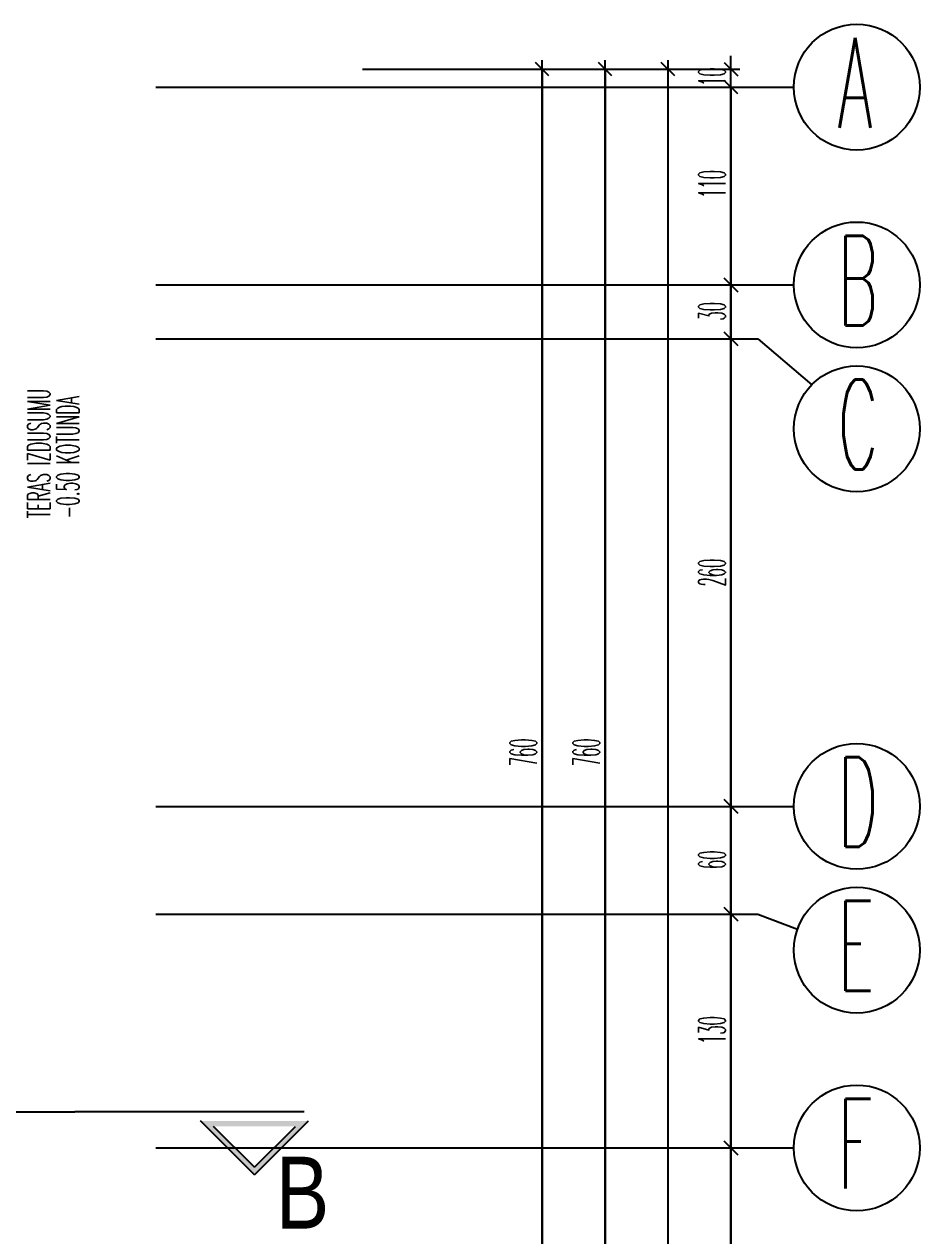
# Model space of a CAD drawing. Extents: x 78 to 306, y -397 to 18.
# Drawn here: x 271.5435 to 271.6431, y -396.5873 to -396.4526 of the extents above; entities that cross this region are included whole.
import ezdxf

# ---------------------------------------------------------------- set-up
doc = ezdxf.new("R2010")
doc.units = 0
doc.header["$LTSCALE"] = 0.5
doc.header["$MEASUREMENT"] = 0
doc.linetypes.add('DASHDOT2', pattern=[0.5, 0.25, -0.125, 0, -0.125])
doc.linetypes.add('DASHED', pattern=[0.75, 0.5, -0.25])
doc.layers.get('0').update_dxf_attribs({"linetype": 'CONTINUOUS'})
for name, color, linetype in [('AKS', 5, 'DASHDOT2'), ('KAPI', 1, 'CONTINUOUS'), ('KOLON', 4, 'CONTINUOUS'), ('OLCU', 31, 'CONTINUOUS'), ('TEFRIS', 11, 'CONTINUOUS')]:
    doc.layers.add(name, color=color, linetype=linetype)
doc.styles.add('MİMARİ YAZI', font='arial.ttf')
doc.styles.add('OLCU', font='romans.shx', dxfattribs={"width": 0.6, "height": 0.125})
doc.styles.add('OLCUIC', font='ROMANS.SHX', dxfattribs={"width": 0.4, "height": 0.15})

msp = doc.modelspace()

# ---------------------------------------------------------------- hatches: boundary and pattern name
at = {"layer": 'KAPI'}
h = msp.add_hatch(color=256, dxfattribs=at)
h.paths.add_polyline_path([(271.56314, -396.57456), (271.57514, -396.57456), (271.56914, -396.58056)])
h.paths.add_polyline_path([(271.56459, -396.57516), (271.56914, -396.57971), (271.5737, -396.57516)], flags=16)

# ---------------------------------------------------------------- linework, layer by layer
at = {"color": 0, "linetype": 'ByBlock'}
for p, q in [((271.60189, -396.45831), (271.60039, -396.45681)), ((271.60889, -396.45831), (271.60739, -396.45681)), ((271.61589, -396.45831), (271.61439, -396.45681)), ((271.62139, -396.45681), (271.62289, -396.45831)), ((271.62289, -396.46031), (271.62139, -396.45881)), ((271.62289, -396.46031), (271.62139, -396.45881)), ((271.62289, -396.48231), (271.62139, -396.48081)), ((271.62139, -396.48081), (271.62289, -396.48231)), ((271.62289, -396.48831), (271.62139, -396.48681)), ((271.62139, -396.48681), (271.62289, -396.48831)), ((271.62289, -396.54031), (271.62139, -396.53881)), ((271.62139, -396.53881), (271.62289, -396.54031)), ((271.62289, -396.55231), (271.62139, -396.55081)), ((271.62139, -396.55081), (271.62289, -396.55231)), ((271.62289, -396.57831), (271.62139, -396.57681)), ((271.62139, -396.57681), (271.62289, -396.57831))]:
    msp.add_line(p, q, dxfattribs=at)
at = {"layer": 'AKS'}
for p, q in [((271.33314, -396.45956), (271.62914, -396.45956)), ((271.33314, -396.48156), (271.62914, -396.48156)), ((271.33314, -396.48756), (271.62514, -396.48756)), ((271.62514, -396.48756), (271.63114, -396.49266)), ((271.33314, -396.53956), (271.62914, -396.53956)), ((271.33314, -396.55156), (271.62514, -396.55156)), ((271.62514, -396.55156), (271.62954, -396.55324)), ((271.33314, -396.57756), (271.62914, -396.57756))]:
    msp.add_line(p, q, dxfattribs=at)
at = {"layer": 'KAPI', "linetype": 'DASHED', "ltscale": 0.4}
msp.add_line((271.13014, -396.57356), (271.54914, -396.57356), dxfattribs=at)
at = {"layer": 'KAPI'}
for p, q in [((271.56914, -396.58056), (271.56314, -396.57456)), ((271.56914, -396.57971), (271.56459, -396.57516)), ((271.56914, -396.58056), (271.57514, -396.57456)), ((271.56914, -396.57971), (271.5737, -396.57516))]:
    msp.add_line(p, q, dxfattribs=at)
at = {"layer": 'KOLON', "linetype": 'DASHED', "ltscale": 0.4}
msp.add_line((271.57467, -396.57356), (271.54914, -396.57356), dxfattribs=at)
at = {"layer": 'OLCU', "ltscale": 1.4}
for p, q in [((271.60114, -396.73456), (271.60114, -396.45656)), ((271.60814, -396.73456), (271.60814, -396.45656)), ((271.61514, -396.73456), (271.61514, -396.45656)), ((271.62214, -396.45756), (271.62214, -396.45606)), ((271.62214, -396.73456), (271.62214, -396.45656)), ((271.58114, -396.45756), (271.62314, -396.45756)), ((271.60114, -396.45756), (271.60114, -396.60956)), ((271.60814, -396.45756), (271.60814, -396.60956)), ((271.61514, -396.73356), (271.61514, -396.45756)), ((271.62214, -396.45956), (271.62214, -396.48156)), ((271.62214, -396.45956), (271.62214, -396.46106)), ((271.62214, -396.48156), (271.62214, -396.48756)), ((271.62214, -396.48756), (271.62214, -396.53956)), ((271.62214, -396.53956), (271.62214, -396.55156)), ((271.62214, -396.55156), (271.62214, -396.57756)), ((271.62214, -396.57756), (271.62214, -396.61156))]:
    msp.add_line(p, q, dxfattribs=at)
at = {"layer": 'TEFRIS'}
for centre in [(271.63614, -396.45956), (271.63614, -396.48156), (271.63614, -396.49756), (271.63614, -396.53956), (271.63614, -396.55556), (271.63614, -396.57756)]:
    msp.add_circle(centre, 0.007, dxfattribs=at)

# ---------------------------------------------------------------- texts
at = {"layer": 'KAPI', "style": 'OLCU', "width": 0.5}
for s, p in [('TERAS IZDUSUMU', (271.54639, -396.50753)), ('-0.50 KOTUNDA', (271.54962, -396.50753))]:
    msp.add_text(s, height=0.0025, rotation=90, dxfattribs=at).set_placement(p)
at = {"layer": 'KAPI', "style": 'MİMARİ YAZI', "width": 0.8}
msp.add_text('B', height=0.008, dxfattribs=at).set_placement((271.57149, -396.58653))
at = {"layer": 'KOLON', "style": 'OLCU', "width": 0.5}
for s, p in [('A', (271.63401, -396.46408)), ('B', (271.63401, -396.48608)), ('C', (271.63401, -396.50208)), ('D', (271.63401, -396.54408)), ('E', (271.63401, -396.56008)), ('F', (271.63401, -396.58208))]:
    msp.add_text(s, height=0.01, dxfattribs=at).set_placement(p)
at = {"layer": 'OLCU', "style": 'OLCUIC', "width": 0.4}
for s, p in [('10', (271.62154, -396.45942)), ('110', (271.62154, -396.47187)), ('30', (271.62154, -396.48553)), ('260', (271.62154, -396.5151)), ('760', (271.60054, -396.5351)), ('760', (271.60754, -396.5351)), ('60', (271.62154, -396.54653)), ('130', (271.62154, -396.56599))]:
    msp.add_text(s, height=0.003, rotation=90, dxfattribs=at).set_placement(p)

doc.saveas('drawing.dxf')
